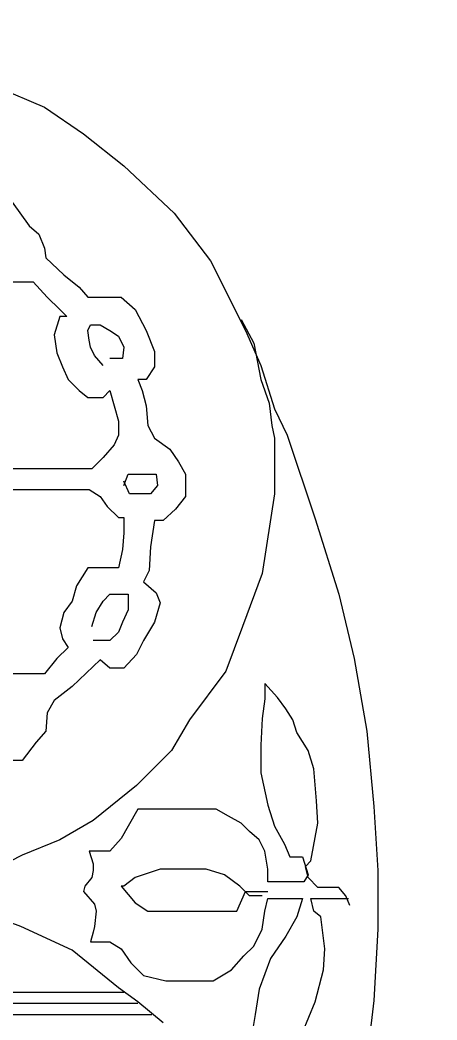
# Model space of a CAD drawing. Extents: x 748454 to 749044, y 4315881 to 4316908.
# Drawn here: x 748497.76 to 748500.74, y 4316741.26 to 4316748.42 of the extents above; entities that cross this region are included whole.
import ezdxf

# ---------------------------------------------------------------- set-up
doc = ezdxf.new("R2010")
doc.units = 0
doc.layers.get('0').update_dxf_attribs({"linetype": 'CONTINUOUS'})

msp = doc.modelspace()

# ---------------------------------------------------------------- linework, layer by layer
at = {"color": 0, "linetype": 'CONTINUOUS'}
for p, q in [((748497.53, 4316747.97), (748497.93, 4316747.8)), ((748497.53, 4316747.97), (748497.93, 4316747.8)), ((748497.93, 4316747.8), (748498.21, 4316747.61)), ((748497.93, 4316747.8), (748498.21, 4316747.61)), ((748498.21, 4316747.61), (748498.5, 4316747.38)), ((748498.21, 4316747.61), (748498.5, 4316747.38)), ((748498.5, 4316747.38), (748498.86, 4316747.04)), ((748498.5, 4316747.38), (748498.86, 4316747.04)), ((748497.7, 4316747.12), (748497.82, 4316746.95)), ((748497.7, 4316747.12), (748497.82, 4316746.95)), ((748498.86, 4316747.04), (748499.12, 4316746.7)), ((748498.86, 4316747.04), (748499.12, 4316746.7)), ((748497.82, 4316746.95), (748497.89, 4316746.89)), ((748497.82, 4316746.95), (748497.89, 4316746.89)), ((748497.89, 4316746.89), (748497.93, 4316746.79)), ((748497.89, 4316746.89), (748497.93, 4316746.79)), ((748497.93, 4316746.79), (748497.94, 4316746.72)), ((748497.93, 4316746.79), (748497.94, 4316746.72)), ((748497.94, 4316746.72), (748498.07, 4316746.6)), ((748497.94, 4316746.72), (748498.07, 4316746.6)), ((748499.12, 4316746.7), (748499.37, 4316746.2)), ((748499.12, 4316746.7), (748499.37, 4316746.2)), ((748498.07, 4316746.6), (748498.18, 4316746.51)), ((748498.07, 4316746.6), (748498.18, 4316746.51)), ((748497.68, 4316746.55), (748497.77, 4316746.55)), ((748497.68, 4316746.55), (748497.77, 4316746.55)), ((748497.77, 4316746.55), (748497.85, 4316746.55)), ((748497.77, 4316746.55), (748497.85, 4316746.55)), ((748497.85, 4316746.55), (748497.95, 4316746.44)), ((748497.85, 4316746.55), (748497.95, 4316746.44)), ((748498.18, 4316746.51), (748498.24, 4316746.44)), ((748498.18, 4316746.51), (748498.24, 4316746.44)), ((748497.95, 4316746.44), (748498.04, 4316746.35)), ((748497.95, 4316746.44), (748498.04, 4316746.35)), ((748498.24, 4316746.44), (748498.29, 4316746.44)), ((748498.24, 4316746.44), (748498.29, 4316746.44)), ((748498.29, 4316746.44), (748498.36, 4316746.44)), ((748498.29, 4316746.44), (748498.36, 4316746.44)), ((748498.36, 4316746.44), (748498.48, 4316746.44)), ((748498.36, 4316746.44), (748498.48, 4316746.44)), ((748498.48, 4316746.44), (748498.58, 4316746.35)), ((748498.48, 4316746.44), (748498.58, 4316746.35)), ((748498.04, 4316746.35), (748498.09, 4316746.3)), ((748498.04, 4316746.35), (748498.09, 4316746.3)), ((748498.58, 4316746.35), (748498.66, 4316746.2)), ((748498.58, 4316746.35), (748498.66, 4316746.2)), ((748498.04, 4316746.3), (748498, 4316746.17)), ((748498.04, 4316746.3), (748498, 4316746.17)), ((748498.09, 4316746.3), (748498.04, 4316746.3)), ((748498.09, 4316746.3), (748498.04, 4316746.3)), ((748499.34, 4316746.28), (748499.43, 4316746.11)), ((748499.34, 4316746.28), (748499.43, 4316746.11)), ((748498.24, 4316746.2), (748498.26, 4316746.24)), ((748498.24, 4316746.2), (748498.26, 4316746.24)), ((748498.26, 4316746.24), (748498.33, 4316746.24)), ((748498.26, 4316746.24), (748498.33, 4316746.24)), ((748498.33, 4316746.24), (748498.4, 4316746.2)), ((748498.33, 4316746.24), (748498.4, 4316746.2)), ((748498, 4316746.17), (748498.02, 4316746.04)), ((748498, 4316746.17), (748498.02, 4316746.04)), ((748498.25, 4316746.13), (748498.24, 4316746.2)), ((748498.25, 4316746.13), (748498.24, 4316746.2)), ((748498.26, 4316746.08), (748498.25, 4316746.13)), ((748498.26, 4316746.08), (748498.25, 4316746.13)), ((748498.4, 4316746.2), (748498.46, 4316746.16)), ((748498.4, 4316746.2), (748498.46, 4316746.16)), ((748498.46, 4316746.16), (748498.5, 4316746.08)), ((748498.46, 4316746.16), (748498.5, 4316746.08)), ((748498.66, 4316746.2), (748498.72, 4316746.05)), ((748498.66, 4316746.2), (748498.72, 4316746.05)), ((748499.37, 4316746.2), (748499.48, 4316745.95)), ((748499.37, 4316746.2), (748499.48, 4316745.95)), ((748498.29, 4316746.02), (748498.26, 4316746.08)), ((748498.29, 4316746.02), (748498.26, 4316746.08)), ((748498.5, 4316746.08), (748498.49, 4316746)), ((748498.5, 4316746.08), (748498.49, 4316746)), ((748499.43, 4316746.11), (748499.48, 4316745.85)), ((748499.43, 4316746.11), (748499.48, 4316745.85)), ((748498.02, 4316746.04), (748498.06, 4316745.94)), ((748498.02, 4316746.04), (748498.06, 4316745.94)), ((748498.35, 4316745.95), (748498.29, 4316746.02)), ((748498.35, 4316745.95), (748498.29, 4316746.02)), ((748498.46, 4316746), (748498.4, 4316746)), ((748498.46, 4316746), (748498.4, 4316746)), ((748498.49, 4316746), (748498.46, 4316746)), ((748498.49, 4316746), (748498.46, 4316746)), ((748498.72, 4316746.05), (748498.72, 4316745.94)), ((748498.72, 4316746.05), (748498.72, 4316745.94)), ((748498.06, 4316745.94), (748498.1, 4316745.85)), ((748498.06, 4316745.94), (748498.1, 4316745.85)), ((748498.72, 4316745.94), (748498.66, 4316745.85)), ((748498.72, 4316745.94), (748498.66, 4316745.85)), ((748499.48, 4316745.95), (748499.58, 4316745.64)), ((748499.48, 4316745.95), (748499.58, 4316745.64)), ((748498.1, 4316745.85), (748498.18, 4316745.77)), ((748498.1, 4316745.85), (748498.18, 4316745.77)), ((748498.66, 4316745.85), (748498.6, 4316745.85)), ((748498.6, 4316745.85), (748498.63, 4316745.77)), ((748498.66, 4316745.85), (748498.6, 4316745.85)), ((748498.6, 4316745.85), (748498.63, 4316745.77)), ((748499.48, 4316745.85), (748499.54, 4316745.68)), ((748499.48, 4316745.85), (748499.54, 4316745.68)), ((748498.18, 4316745.77), (748498.24, 4316745.72)), ((748498.18, 4316745.77), (748498.24, 4316745.72)), ((748498.24, 4316745.72), (748498.29, 4316745.72)), ((748498.24, 4316745.72), (748498.29, 4316745.72)), ((748498.29, 4316745.72), (748498.35, 4316745.72)), ((748498.29, 4316745.72), (748498.35, 4316745.72)), ((748498.35, 4316745.72), (748498.4, 4316745.77)), ((748498.35, 4316745.72), (748498.4, 4316745.77)), ((748498.4, 4316745.77), (748498.43, 4316745.66)), ((748498.4, 4316745.77), (748498.43, 4316745.66)), ((748498.63, 4316745.77), (748498.66, 4316745.66)), ((748498.63, 4316745.77), (748498.66, 4316745.66)), ((748498.43, 4316745.66), (748498.46, 4316745.55)), ((748498.43, 4316745.66), (748498.46, 4316745.55)), ((748498.66, 4316745.66), (748498.67, 4316745.52)), ((748498.66, 4316745.66), (748498.67, 4316745.52)), ((748499.54, 4316745.68), (748499.56, 4316745.52)), ((748499.54, 4316745.68), (748499.56, 4316745.52)), ((748499.58, 4316745.64), (748499.67, 4316745.45)), ((748499.58, 4316745.64), (748499.67, 4316745.45)), ((748498.46, 4316745.55), (748498.46, 4316745.45)), ((748498.46, 4316745.55), (748498.46, 4316745.45)), ((748498.67, 4316745.52), (748498.72, 4316745.43)), ((748498.67, 4316745.52), (748498.72, 4316745.43)), ((748499.56, 4316745.52), (748499.58, 4316745.43)), ((748499.56, 4316745.52), (748499.58, 4316745.43)), ((748498.46, 4316745.45), (748498.43, 4316745.38)), ((748498.46, 4316745.45), (748498.43, 4316745.38)), ((748498.72, 4316745.43), (748498.83, 4316745.35)), ((748498.72, 4316745.43), (748498.83, 4316745.35)), ((748499.58, 4316745.43), (748499.58, 4316745.03)), ((748499.58, 4316745.43), (748499.58, 4316745.03)), ((748499.67, 4316745.45), (748499.87, 4316744.85)), ((748499.67, 4316745.45), (748499.87, 4316744.85)), ((748498.43, 4316745.38), (748498.35, 4316745.29)), ((748498.43, 4316745.38), (748498.35, 4316745.29)), ((748498.83, 4316745.35), (748498.89, 4316745.26)), ((748498.83, 4316745.35), (748498.89, 4316745.26)), ((748498.35, 4316745.29), (748498.27, 4316745.21)), ((748498.35, 4316745.29), (748498.27, 4316745.21)), ((748497.79, 4316745.21), (748497.69, 4316745.21)), ((748497.79, 4316745.21), (748497.69, 4316745.21)), ((748497.96, 4316745.21), (748497.79, 4316745.21)), ((748497.96, 4316745.21), (748497.79, 4316745.21)), ((748498.13, 4316745.21), (748497.96, 4316745.21)), ((748498.13, 4316745.21), (748497.96, 4316745.21)), ((748498.27, 4316745.21), (748498.13, 4316745.21)), ((748498.27, 4316745.21), (748498.13, 4316745.21)), ((748498.89, 4316745.26), (748498.94, 4316745.17)), ((748498.89, 4316745.26), (748498.94, 4316745.17)), ((748498.5, 4316745.09), (748498.53, 4316745.17)), ((748498.5, 4316745.09), (748498.53, 4316745.17)), ((748498.53, 4316745.17), (748498.58, 4316745.17)), ((748498.53, 4316745.17), (748498.58, 4316745.17)), ((748498.58, 4316745.17), (748498.66, 4316745.17)), ((748498.58, 4316745.17), (748498.66, 4316745.17)), ((748498.66, 4316745.17), (748498.73, 4316745.17)), ((748498.66, 4316745.17), (748498.73, 4316745.17)), ((748498.73, 4316745.17), (748498.74, 4316745.09)), ((748498.73, 4316745.17), (748498.74, 4316745.09)), ((748498.94, 4316745.17), (748498.94, 4316745.01)), ((748498.94, 4316745.17), (748498.94, 4316745.01)), ((748497.69, 4316745.06), (748497.79, 4316745.06)), ((748497.69, 4316745.06), (748497.79, 4316745.06)), ((748497.79, 4316745.06), (748497.97, 4316745.06)), ((748497.79, 4316745.06), (748497.97, 4316745.06)), ((748497.97, 4316745.06), (748498.15, 4316745.06)), ((748497.97, 4316745.06), (748498.15, 4316745.06)), ((748498.15, 4316745.06), (748498.25, 4316745.06)), ((748498.15, 4316745.06), (748498.25, 4316745.06)), ((748498.25, 4316745.06), (748498.33, 4316745.01)), ((748498.25, 4316745.06), (748498.33, 4316745.01)), ((748498.54, 4316745.03), (748498.5, 4316745.12)), ((748498.54, 4316745.03), (748498.5, 4316745.12)), ((748498.74, 4316745.09), (748498.69, 4316745.03)), ((748498.74, 4316745.09), (748498.69, 4316745.03)), ((748498.33, 4316745.01), (748498.38, 4316744.94)), ((748498.33, 4316745.01), (748498.38, 4316744.94)), ((748498.58, 4316745.03), (748498.54, 4316745.03)), ((748498.58, 4316745.03), (748498.54, 4316745.03)), ((748498.64, 4316745.03), (748498.58, 4316745.03)), ((748498.64, 4316745.03), (748498.58, 4316745.03)), ((748498.69, 4316745.03), (748498.64, 4316745.03)), ((748498.69, 4316745.03), (748498.64, 4316745.03)), ((748498.94, 4316745.01), (748498.87, 4316744.92)), ((748498.94, 4316745.01), (748498.87, 4316744.92)), ((748499.58, 4316745.03), (748499.49, 4316744.46)), ((748499.58, 4316745.03), (748499.49, 4316744.46)), ((748498.38, 4316744.94), (748498.46, 4316744.86)), ((748498.38, 4316744.94), (748498.46, 4316744.86)), ((748498.87, 4316744.92), (748498.78, 4316744.84)), ((748498.87, 4316744.92), (748498.78, 4316744.84)), ((748498.46, 4316744.86), (748498.5, 4316744.86)), ((748498.46, 4316744.86), (748498.5, 4316744.86)), ((748498.5, 4316744.86), (748498.5, 4316744.75)), ((748498.5, 4316744.86), (748498.5, 4316744.75)), ((748498.72, 4316744.84), (748498.69, 4316744.65)), ((748498.72, 4316744.84), (748498.69, 4316744.65)), ((748498.78, 4316744.84), (748498.72, 4316744.84)), ((748498.78, 4316744.84), (748498.72, 4316744.84)), ((748499.87, 4316744.85), (748500.04, 4316744.31)), ((748499.87, 4316744.85), (748500.04, 4316744.31)), ((748498.5, 4316744.75), (748498.49, 4316744.63)), ((748498.5, 4316744.75), (748498.49, 4316744.63)), ((748498.49, 4316744.63), (748498.46, 4316744.5)), ((748498.49, 4316744.63), (748498.46, 4316744.5)), ((748498.69, 4316744.65), (748498.68, 4316744.48)), ((748498.69, 4316744.65), (748498.68, 4316744.48)), ((748498.24, 4316744.5), (748498.16, 4316744.37)), ((748498.24, 4316744.5), (748498.16, 4316744.37)), ((748498.33, 4316744.5), (748498.24, 4316744.5)), ((748498.33, 4316744.5), (748498.24, 4316744.5)), ((748498.4, 4316744.5), (748498.33, 4316744.5)), ((748498.4, 4316744.5), (748498.33, 4316744.5)), ((748498.46, 4316744.5), (748498.4, 4316744.5)), ((748498.46, 4316744.5), (748498.4, 4316744.5)), ((748498.68, 4316744.48), (748498.64, 4316744.4)), ((748498.68, 4316744.48), (748498.64, 4316744.4)), ((748499.49, 4316744.46), (748499.35, 4316744.08)), ((748499.49, 4316744.46), (748499.35, 4316744.08)), ((748498.16, 4316744.37), (748498.13, 4316744.26)), ((748498.16, 4316744.37), (748498.13, 4316744.26)), ((748498.64, 4316744.4), (748498.73, 4316744.32)), ((748498.64, 4316744.4), (748498.73, 4316744.32)), ((748498.35, 4316744.26), (748498.4, 4316744.31)), ((748498.35, 4316744.26), (748498.4, 4316744.31)), ((748498.4, 4316744.31), (748498.47, 4316744.31)), ((748498.4, 4316744.31), (748498.47, 4316744.31)), ((748498.47, 4316744.31), (748498.53, 4316744.31)), ((748498.47, 4316744.31), (748498.53, 4316744.31)), ((748498.53, 4316744.31), (748498.53, 4316744.2)), ((748498.53, 4316744.31), (748498.53, 4316744.2)), ((748498.73, 4316744.32), (748498.76, 4316744.25)), ((748498.73, 4316744.32), (748498.76, 4316744.25)), ((748500.04, 4316744.31), (748500.15, 4316743.85)), ((748500.04, 4316744.31), (748500.15, 4316743.85)), ((748498.13, 4316744.26), (748498.07, 4316744.18)), ((748498.13, 4316744.26), (748498.07, 4316744.18)), ((748498.3, 4316744.18), (748498.35, 4316744.26)), ((748498.3, 4316744.18), (748498.35, 4316744.26)), ((748498.53, 4316744.2), (748498.49, 4316744.11)), ((748498.53, 4316744.2), (748498.49, 4316744.11)), ((748498.76, 4316744.25), (748498.72, 4316744.11)), ((748498.76, 4316744.25), (748498.72, 4316744.11)), ((748498.07, 4316744.18), (748498.04, 4316744.07)), ((748498.07, 4316744.18), (748498.04, 4316744.07)), ((748498.27, 4316744.08), (748498.3, 4316744.18)), ((748498.27, 4316744.08), (748498.3, 4316744.18)), ((748498.04, 4316744.07), (748498.06, 4316743.99)), ((748498.04, 4316744.07), (748498.06, 4316743.99)), ((748498.49, 4316744.11), (748498.46, 4316744.04)), ((748498.49, 4316744.11), (748498.46, 4316744.04)), ((748498.72, 4316744.11), (748498.64, 4316743.98)), ((748498.72, 4316744.11), (748498.64, 4316743.98)), ((748499.35, 4316744.08), (748499.23, 4316743.76)), ((748499.35, 4316744.08), (748499.23, 4316743.76)), ((748498.06, 4316743.99), (748498.1, 4316743.93)), ((748498.06, 4316743.99), (748498.1, 4316743.93)), ((748498.3, 4316743.98), (748498.28, 4316743.98)), ((748498.3, 4316743.98), (748498.28, 4316743.98)), ((748498.35, 4316743.98), (748498.3, 4316743.98)), ((748498.35, 4316743.98), (748498.3, 4316743.98)), ((748498.4, 4316743.98), (748498.35, 4316743.98)), ((748498.4, 4316743.98), (748498.35, 4316743.98)), ((748498.46, 4316744.04), (748498.4, 4316743.98)), ((748498.46, 4316744.04), (748498.4, 4316743.98)), ((748498.64, 4316743.98), (748498.59, 4316743.88)), ((748498.64, 4316743.98), (748498.59, 4316743.88)), ((748498.1, 4316743.93), (748498.02, 4316743.85)), ((748498.1, 4316743.93), (748498.02, 4316743.85)), ((748498.02, 4316743.85), (748497.93, 4316743.74)), ((748498.02, 4316743.85), (748497.93, 4316743.74)), ((748498.33, 4316743.84), (748498.13, 4316743.65)), ((748498.33, 4316743.84), (748498.13, 4316743.65)), ((748498.4, 4316743.78), (748498.33, 4316743.84)), ((748498.4, 4316743.78), (748498.33, 4316743.84)), ((748498.59, 4316743.88), (748498.5, 4316743.78)), ((748498.59, 4316743.88), (748498.5, 4316743.78)), ((748500.15, 4316743.85), (748500.24, 4316743.33)), ((748500.15, 4316743.85), (748500.24, 4316743.33)), ((748498.43, 4316743.78), (748498.4, 4316743.78)), ((748498.43, 4316743.78), (748498.4, 4316743.78)), ((748498.5, 4316743.78), (748498.43, 4316743.78)), ((748498.5, 4316743.78), (748498.43, 4316743.78)), ((748497.85, 4316743.74), (748497.69, 4316743.74)), ((748497.85, 4316743.74), (748497.69, 4316743.74)), ((748497.93, 4316743.74), (748497.85, 4316743.74)), ((748497.93, 4316743.74), (748497.85, 4316743.74)), ((748499.23, 4316743.76), (748498.97, 4316743.41)), ((748499.23, 4316743.76), (748498.97, 4316743.41)), ((748498.13, 4316743.65), (748498, 4316743.55)), ((748498.13, 4316743.65), (748498, 4316743.55)), ((748499.6, 4316743.57), (748499.51, 4316743.67)), ((748499.51, 4316743.67), (748499.51, 4316743.56)), ((748499.6, 4316743.57), (748499.51, 4316743.67)), ((748499.51, 4316743.67), (748499.51, 4316743.56)), ((748498, 4316743.55), (748497.95, 4316743.46)), ((748498, 4316743.55), (748497.95, 4316743.46)), ((748499.51, 4316743.56), (748499.49, 4316743.42)), ((748499.51, 4316743.56), (748499.49, 4316743.42)), ((748499.66, 4316743.49), (748499.6, 4316743.57)), ((748499.66, 4316743.49), (748499.6, 4316743.57)), ((748499.71, 4316743.41), (748499.66, 4316743.49)), ((748499.71, 4316743.41), (748499.66, 4316743.49)), ((748497.95, 4316743.46), (748497.94, 4316743.33)), ((748497.95, 4316743.46), (748497.94, 4316743.33)), ((748498.97, 4316743.41), (748498.84, 4316743.19)), ((748498.97, 4316743.41), (748498.84, 4316743.19)), ((748499.49, 4316743.42), (748499.48, 4316743.23)), ((748499.49, 4316743.42), (748499.48, 4316743.23)), ((748499.74, 4316743.32), (748499.71, 4316743.41)), ((748499.74, 4316743.32), (748499.71, 4316743.41)), ((748497.94, 4316743.33), (748497.87, 4316743.25)), ((748497.94, 4316743.33), (748497.87, 4316743.25)), ((748499.82, 4316743.19), (748499.74, 4316743.32)), ((748499.82, 4316743.19), (748499.74, 4316743.32)), ((748500.24, 4316743.33), (748500.29, 4316742.79)), ((748500.24, 4316743.33), (748500.29, 4316742.79)), ((748497.87, 4316743.25), (748497.77, 4316743.12)), ((748497.87, 4316743.25), (748497.77, 4316743.12)), ((748499.48, 4316743.23), (748499.48, 4316743.03)), ((748499.48, 4316743.23), (748499.48, 4316743.03)), ((748497.77, 4316743.12), (748497.68, 4316743.12)), ((748497.77, 4316743.12), (748497.68, 4316743.12)), ((748498.84, 4316743.19), (748498.59, 4316742.94)), ((748498.84, 4316743.19), (748498.59, 4316742.94)), ((748499.86, 4316743.06), (748499.82, 4316743.19)), ((748499.86, 4316743.06), (748499.82, 4316743.19)), ((748499.88, 4316742.83), (748499.86, 4316743.06)), ((748499.88, 4316742.83), (748499.86, 4316743.06)), ((748499.48, 4316743.03), (748499.53, 4316742.8)), ((748499.48, 4316743.03), (748499.53, 4316742.8)), ((748498.59, 4316742.94), (748498.28, 4316742.69)), ((748498.59, 4316742.94), (748498.28, 4316742.69)), ((748498.6, 4316742.77), (748498.53, 4316742.65)), ((748498.6, 4316742.77), (748498.53, 4316742.65)), ((748498.68, 4316742.77), (748498.6, 4316742.77)), ((748498.68, 4316742.77), (748498.6, 4316742.77)), ((748498.8, 4316742.77), (748498.68, 4316742.77)), ((748498.8, 4316742.77), (748498.68, 4316742.77)), ((748498.96, 4316742.77), (748498.8, 4316742.77)), ((748498.96, 4316742.77), (748498.8, 4316742.77)), ((748499.16, 4316742.77), (748498.96, 4316742.77)), ((748499.16, 4316742.77), (748498.96, 4316742.77)), ((748499.25, 4316742.72), (748499.16, 4316742.77)), ((748499.25, 4316742.72), (748499.16, 4316742.77)), ((748499.53, 4316742.8), (748499.58, 4316742.65)), ((748499.53, 4316742.8), (748499.58, 4316742.65)), ((748499.89, 4316742.67), (748499.88, 4316742.83)), ((748499.89, 4316742.67), (748499.88, 4316742.83)), ((748500.29, 4316742.79), (748500.32, 4316742.33)), ((748500.29, 4316742.79), (748500.32, 4316742.33)), ((748498.28, 4316742.69), (748498.04, 4316742.55)), ((748498.28, 4316742.69), (748498.04, 4316742.55)), ((748499.34, 4316742.67), (748499.25, 4316742.72)), ((748499.34, 4316742.67), (748499.25, 4316742.72)), ((748498.53, 4316742.65), (748498.48, 4316742.56)), ((748498.53, 4316742.65), (748498.48, 4316742.56)), ((748499.4, 4316742.61), (748499.34, 4316742.67)), ((748499.4, 4316742.61), (748499.34, 4316742.67)), ((748499.58, 4316742.65), (748499.65, 4316742.52)), ((748499.58, 4316742.65), (748499.65, 4316742.52)), ((748499.84, 4316742.4), (748499.89, 4316742.67)), ((748499.84, 4316742.4), (748499.89, 4316742.67)), ((748498.04, 4316742.55), (748497.77, 4316742.44)), ((748498.04, 4316742.55), (748497.77, 4316742.44)), ((748498.48, 4316742.56), (748498.4, 4316742.47)), ((748498.48, 4316742.56), (748498.4, 4316742.47)), ((748499.47, 4316742.55), (748499.4, 4316742.61)), ((748499.47, 4316742.55), (748499.4, 4316742.61)), ((748499.51, 4316742.47), (748499.47, 4316742.55)), ((748499.51, 4316742.47), (748499.47, 4316742.55)), ((748499.65, 4316742.52), (748499.69, 4316742.43)), ((748499.65, 4316742.52), (748499.69, 4316742.43)), ((748497.77, 4316742.44), (748497.57, 4316742.34)), ((748497.77, 4316742.44), (748497.57, 4316742.34)), ((748498.3, 4316742.47), (748498.25, 4316742.47)), ((748498.25, 4316742.47), (748498.28, 4316742.38)), ((748498.3, 4316742.47), (748498.25, 4316742.47)), ((748498.25, 4316742.47), (748498.28, 4316742.38)), ((748498.35, 4316742.47), (748498.3, 4316742.47)), ((748498.35, 4316742.47), (748498.3, 4316742.47)), ((748498.4, 4316742.47), (748498.35, 4316742.47)), ((748498.4, 4316742.47), (748498.35, 4316742.47)), ((748499.53, 4316742.34), (748499.51, 4316742.47)), ((748499.53, 4316742.34), (748499.51, 4316742.47)), ((748499.69, 4316742.43), (748499.78, 4316742.43)), ((748499.69, 4316742.43), (748499.78, 4316742.43)), ((748499.78, 4316742.43), (748499.82, 4316742.3)), ((748499.78, 4316742.43), (748499.82, 4316742.3)), ((748498.28, 4316742.38), (748498.28, 4316742.33)), ((748498.28, 4316742.38), (748498.28, 4316742.33)), ((748498.76, 4316742.34), (748498.58, 4316742.28)), ((748498.76, 4316742.34), (748498.58, 4316742.28)), ((748498.86, 4316742.34), (748498.76, 4316742.34)), ((748498.86, 4316742.34), (748498.76, 4316742.34)), ((748498.94, 4316742.34), (748498.86, 4316742.34)), ((748498.94, 4316742.34), (748498.86, 4316742.34)), ((748499.09, 4316742.34), (748498.94, 4316742.34)), ((748499.09, 4316742.34), (748498.94, 4316742.34)), ((748499.22, 4316742.3), (748499.09, 4316742.34)), ((748499.22, 4316742.3), (748499.09, 4316742.34)), ((748499.53, 4316742.25), (748499.53, 4316742.34)), ((748499.53, 4316742.25), (748499.53, 4316742.34)), ((748499.8, 4316742.36), (748499.84, 4316742.4)), ((748499.8, 4316742.36), (748499.84, 4316742.4)), ((748499.82, 4316742.28), (748499.8, 4316742.36)), ((748499.82, 4316742.28), (748499.8, 4316742.36)), ((748498.27, 4316742.28), (748498.22, 4316742.22)), ((748498.27, 4316742.28), (748498.22, 4316742.22)), ((748498.28, 4316742.33), (748498.27, 4316742.28)), ((748498.28, 4316742.33), (748498.27, 4316742.28)), ((748498.58, 4316742.28), (748498.5, 4316742.22)), ((748498.58, 4316742.28), (748498.5, 4316742.22)), ((748499.33, 4316742.22), (748499.22, 4316742.3)), ((748499.33, 4316742.22), (748499.22, 4316742.3)), ((748499.82, 4316742.3), (748499.79, 4316742.25)), ((748499.82, 4316742.3), (748499.79, 4316742.25)), ((748499.89, 4316742.21), (748499.82, 4316742.28)), ((748499.89, 4316742.21), (748499.82, 4316742.28)), ((748500.32, 4316742.33), (748500.32, 4316741.91)), ((748500.32, 4316742.33), (748500.32, 4316741.91)), ((748498.22, 4316742.22), (748498.21, 4316742.18)), ((748498.22, 4316742.22), (748498.21, 4316742.18)), ((748498.5, 4316742.22), (748498.48, 4316742.22)), ((748498.48, 4316742.22), (748498.58, 4316742.1)), ((748498.5, 4316742.22), (748498.48, 4316742.22)), ((748498.48, 4316742.22), (748498.58, 4316742.1)), ((748499.4, 4316742.15), (748499.33, 4316742.22)), ((748499.4, 4316742.15), (748499.33, 4316742.22)), ((748499.57, 4316742.25), (748499.53, 4316742.25)), ((748499.57, 4316742.25), (748499.53, 4316742.25)), ((748499.64, 4316742.25), (748499.57, 4316742.25)), ((748499.64, 4316742.25), (748499.57, 4316742.25)), ((748499.73, 4316742.25), (748499.64, 4316742.25)), ((748499.73, 4316742.25), (748499.64, 4316742.25)), ((748499.79, 4316742.25), (748499.73, 4316742.25)), ((748499.79, 4316742.25), (748499.73, 4316742.25)), ((748499.97, 4316742.21), (748499.89, 4316742.21)), ((748499.97, 4316742.21), (748499.89, 4316742.21)), ((748500.04, 4316742.21), (748499.97, 4316742.21)), ((748500.04, 4316742.21), (748499.97, 4316742.21)), ((748500.09, 4316742.15), (748500.04, 4316742.21)), ((748500.09, 4316742.15), (748500.04, 4316742.21)), ((748498.21, 4316742.18), (748498.29, 4316742.09)), ((748498.21, 4316742.18), (748498.29, 4316742.09)), ((748499.31, 4316742.04), (748499.37, 4316742.18)), ((748499.31, 4316742.04), (748499.37, 4316742.18)), ((748499.37, 4316742.18), (748499.47, 4316742.18)), ((748499.37, 4316742.18), (748499.47, 4316742.18)), ((748499.49, 4316742.15), (748499.4, 4316742.15)), ((748499.49, 4316742.15), (748499.4, 4316742.15)), ((748499.47, 4316742.18), (748499.53, 4316742.18)), ((748499.47, 4316742.18), (748499.53, 4316742.18)), ((748499.51, 4316742.04), (748499.53, 4316742.13)), ((748499.51, 4316742.04), (748499.53, 4316742.13)), ((748499.53, 4316742.13), (748499.63, 4316742.13)), ((748499.53, 4316742.13), (748499.63, 4316742.13)), ((748499.63, 4316742.13), (748499.71, 4316742.13)), ((748499.63, 4316742.13), (748499.71, 4316742.13)), ((748499.71, 4316742.13), (748499.78, 4316742.13)), ((748499.71, 4316742.13), (748499.78, 4316742.13)), ((748499.78, 4316742.13), (748499.74, 4316742)), ((748499.78, 4316742.13), (748499.74, 4316742)), ((748499.86, 4316742.04), (748499.84, 4316742.13)), ((748499.84, 4316742.13), (748499.94, 4316742.13)), ((748499.86, 4316742.04), (748499.84, 4316742.13)), ((748499.84, 4316742.13), (748499.94, 4316742.13)), ((748499.94, 4316742.13), (748500.02, 4316742.13)), ((748499.94, 4316742.13), (748500.02, 4316742.13)), ((748500.02, 4316742.13), (748500.11, 4316742.13)), ((748500.02, 4316742.13), (748500.11, 4316742.13)), ((748500.12, 4316742.08), (748500.09, 4316742.15)), ((748500.12, 4316742.08), (748500.09, 4316742.15)), ((748497.76, 4316741.93), (748497.36, 4316742.08)), ((748497.76, 4316741.93), (748497.36, 4316742.08)), ((748498.29, 4316742.09), (748498.3, 4316742.04)), ((748498.29, 4316742.09), (748498.3, 4316742.04)), ((748498.58, 4316742.1), (748498.67, 4316742.04)), ((748498.58, 4316742.1), (748498.67, 4316742.04)), ((748498.3, 4316742.04), (748498.29, 4316741.93)), ((748498.3, 4316742.04), (748498.29, 4316741.93)), ((748498.67, 4316742.04), (748498.79, 4316742.04)), ((748498.67, 4316742.04), (748498.79, 4316742.04)), ((748498.79, 4316742.04), (748498.92, 4316742.04)), ((748498.79, 4316742.04), (748498.92, 4316742.04)), ((748498.92, 4316742.04), (748499.04, 4316742.04)), ((748498.92, 4316742.04), (748499.04, 4316742.04)), ((748499.04, 4316742.04), (748499.14, 4316742.04)), ((748499.04, 4316742.04), (748499.14, 4316742.04)), ((748499.14, 4316742.04), (748499.23, 4316742.04)), ((748499.14, 4316742.04), (748499.23, 4316742.04)), ((748499.23, 4316742.04), (748499.31, 4316742.04)), ((748499.23, 4316742.04), (748499.31, 4316742.04)), ((748499.49, 4316741.91), (748499.51, 4316742.04)), ((748499.49, 4316741.91), (748499.51, 4316742.04)), ((748499.74, 4316742), (748499.66, 4316741.86)), ((748499.74, 4316742), (748499.66, 4316741.86)), ((748499.91, 4316742), (748499.86, 4316742.04)), ((748499.91, 4316742), (748499.86, 4316742.04)), ((748499.94, 4316741.77), (748499.91, 4316742)), ((748499.94, 4316741.77), (748499.91, 4316742)), ((748498.13, 4316741.76), (748497.76, 4316741.93)), ((748498.13, 4316741.76), (748497.76, 4316741.93)), ((748498.29, 4316741.93), (748498.28, 4316741.89)), ((748498.29, 4316741.93), (748498.28, 4316741.89)), ((748499.43, 4316741.79), (748499.49, 4316741.91)), ((748499.43, 4316741.79), (748499.49, 4316741.91)), ((748500.32, 4316741.91), (748500.29, 4316741.4)), ((748500.32, 4316741.91), (748500.29, 4316741.4)), ((748498.28, 4316741.89), (748498.26, 4316741.82)), ((748498.28, 4316741.89), (748498.26, 4316741.82)), ((748499.66, 4316741.86), (748499.55, 4316741.7)), ((748499.66, 4316741.86), (748499.55, 4316741.7)), ((748498.46, 4316741.49), (748498.13, 4316741.76)), ((748498.46, 4316741.49), (748498.13, 4316741.76)), ((748498.26, 4316741.82), (748498.35, 4316741.82)), ((748498.26, 4316741.82), (748498.35, 4316741.82)), ((748498.35, 4316741.82), (748498.4, 4316741.82)), ((748498.35, 4316741.82), (748498.4, 4316741.82)), ((748498.4, 4316741.82), (748498.48, 4316741.77)), ((748498.4, 4316741.82), (748498.48, 4316741.77)), ((748498.48, 4316741.77), (748498.55, 4316741.67)), ((748498.48, 4316741.77), (748498.55, 4316741.67)), ((748499.36, 4316741.72), (748499.43, 4316741.79)), ((748499.36, 4316741.72), (748499.43, 4316741.79)), ((748499.93, 4316741.62), (748499.94, 4316741.77)), ((748499.93, 4316741.62), (748499.94, 4316741.77)), ((748499.27, 4316741.62), (748499.36, 4316741.72)), ((748499.27, 4316741.62), (748499.36, 4316741.72)), ((748499.55, 4316741.7), (748499.47, 4316741.48)), ((748499.55, 4316741.7), (748499.47, 4316741.48)), ((748498.55, 4316741.67), (748498.64, 4316741.58)), ((748498.55, 4316741.67), (748498.64, 4316741.58)), ((748499.14, 4316741.54), (748499.27, 4316741.62)), ((748499.14, 4316741.54), (748499.27, 4316741.62)), ((748499.87, 4316741.39), (748499.93, 4316741.62)), ((748499.87, 4316741.39), (748499.93, 4316741.62)), ((748498.64, 4316741.58), (748498.8, 4316741.54)), ((748498.64, 4316741.58), (748498.8, 4316741.54)), ((748498.6, 4316741.39), (748498.46, 4316741.49)), ((748498.6, 4316741.39), (748498.46, 4316741.49)), ((748498.8, 4316741.54), (748498.96, 4316741.54)), ((748498.8, 4316741.54), (748498.96, 4316741.54)), ((748498.96, 4316741.54), (748499.14, 4316741.54)), ((748498.96, 4316741.54), (748499.14, 4316741.54)), ((748499.47, 4316741.48), (748499.44, 4316741.3)), ((748499.47, 4316741.48), (748499.44, 4316741.3)), ((748497.49, 4316741.46), (748498.33, 4316741.46)), ((748497.49, 4316741.46), (748498.33, 4316741.46)), ((748498.33, 4316741.46), (748498.5, 4316741.46)), ((748498.33, 4316741.46), (748498.5, 4316741.46)), ((748500.29, 4316741.4), (748500.24, 4316740.98)), ((748500.29, 4316741.4), (748500.24, 4316740.98)), ((748497.53, 4316741.38), (748498.6, 4316741.38)), ((748497.53, 4316741.38), (748498.6, 4316741.38)), ((748498.78, 4316741.24), (748498.6, 4316741.39)), ((748498.78, 4316741.24), (748498.6, 4316741.39)), ((748499.78, 4316741.17), (748499.87, 4316741.39)), ((748499.78, 4316741.17), (748499.87, 4316741.39)), ((748497.53, 4316741.3), (748498.7, 4316741.3)), ((748497.53, 4316741.3), (748498.7, 4316741.3)), ((748499.44, 4316741.3), (748499.42, 4316741.17)), ((748499.44, 4316741.3), (748499.42, 4316741.17))]:
    msp.add_line(p, q, dxfattribs=at)

# ---------------------------------------------------------------- meshes
mesh = msp.add_polyface(dxfattribs=at)
corners = [(748454.5, 4315881), (748454.5, 4315881), (748454.5, 4316071.9618), (748762.5, 4315881), (748454.5, 4316246.4935), (749044, 4315881), (748454.5, 4316907.5), (749044, 4316542.0065), (749044, 4316907.5)]
mesh.append_faces([[corners[k] for k in face] for face in [(0, 1, 3, 2), (2, 3, 5, 4), (4, 5, 7, 6), (6, 7, 8, 8)]], dxfattribs={"vtx0": -1, "vtx2": -1, "color": 0})
mesh = msp.add_polyface(dxfattribs=at)
corners = [(748464.5, 4316721), (748464.5, 4316721), (748464.5, 4316895.2713), (748745.58, 4316721), (748464.5, 4316901.5), (748745.58, 4316727.2287), (748745.58, 4316901.5)]
mesh.append_faces([[corners[k] for k in face] for face in [(0, 1, 3, 2), (2, 3, 5, 4), (4, 5, 6, 6)]], dxfattribs={"vtx0": -1, "vtx2": -1, "color": 0})

doc.saveas('drawing.dxf')
